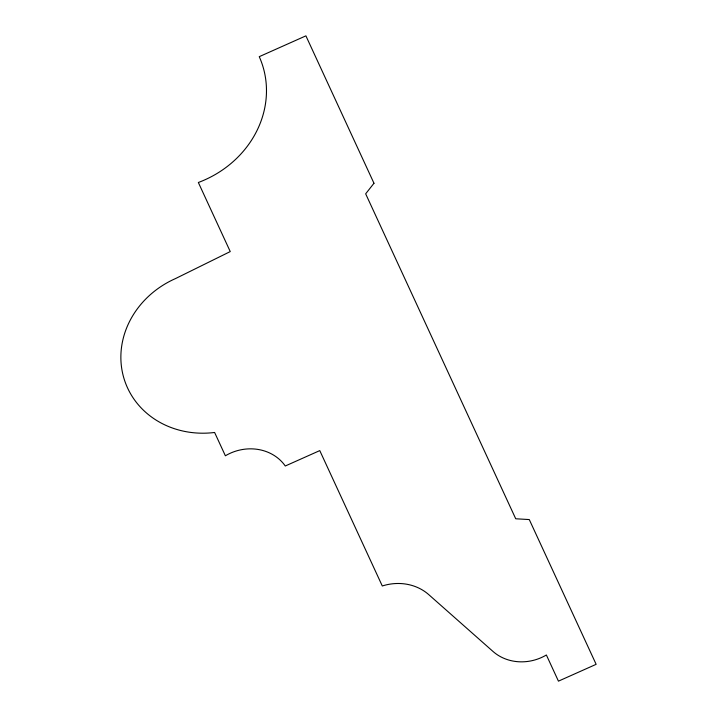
<?xml version="1.0" encoding="UTF-8"?>
<svg xmlns="http://www.w3.org/2000/svg" width="717" height="717" viewBox="0 0 717 717"><rect width="100%" height="100%" fill="white"/><g stroke="black" fill="none" stroke-linecap="round" stroke-linejoin="round"><path stroke-width="1.08" d="M373.978 183.265L365.661 193.814L515.729 518.776L529.28 519.565L596.141 664.327L558.444 681.15L546.372 654.988A44.49 40.161 -20.8 0 1 493.027 651.475L428.748 594.626A47.797 43.137 -20.8 0 0 382.286 585.977L319.773 450.599L285.276 465.996A44.938 40.564 -20.8 0 0 225.38 455.788L214.616 432.476A89.016 80.349 -20.8 0 1 123.118 375.394A89.016 80.349 -20.8 0 1 175.566 278.546L230.247 251.577L198.349 182.494A101.043 91.202 -20.8 0 0 259.249 56.67L305.908 35.85L373.978 183.265"/></g></svg>
